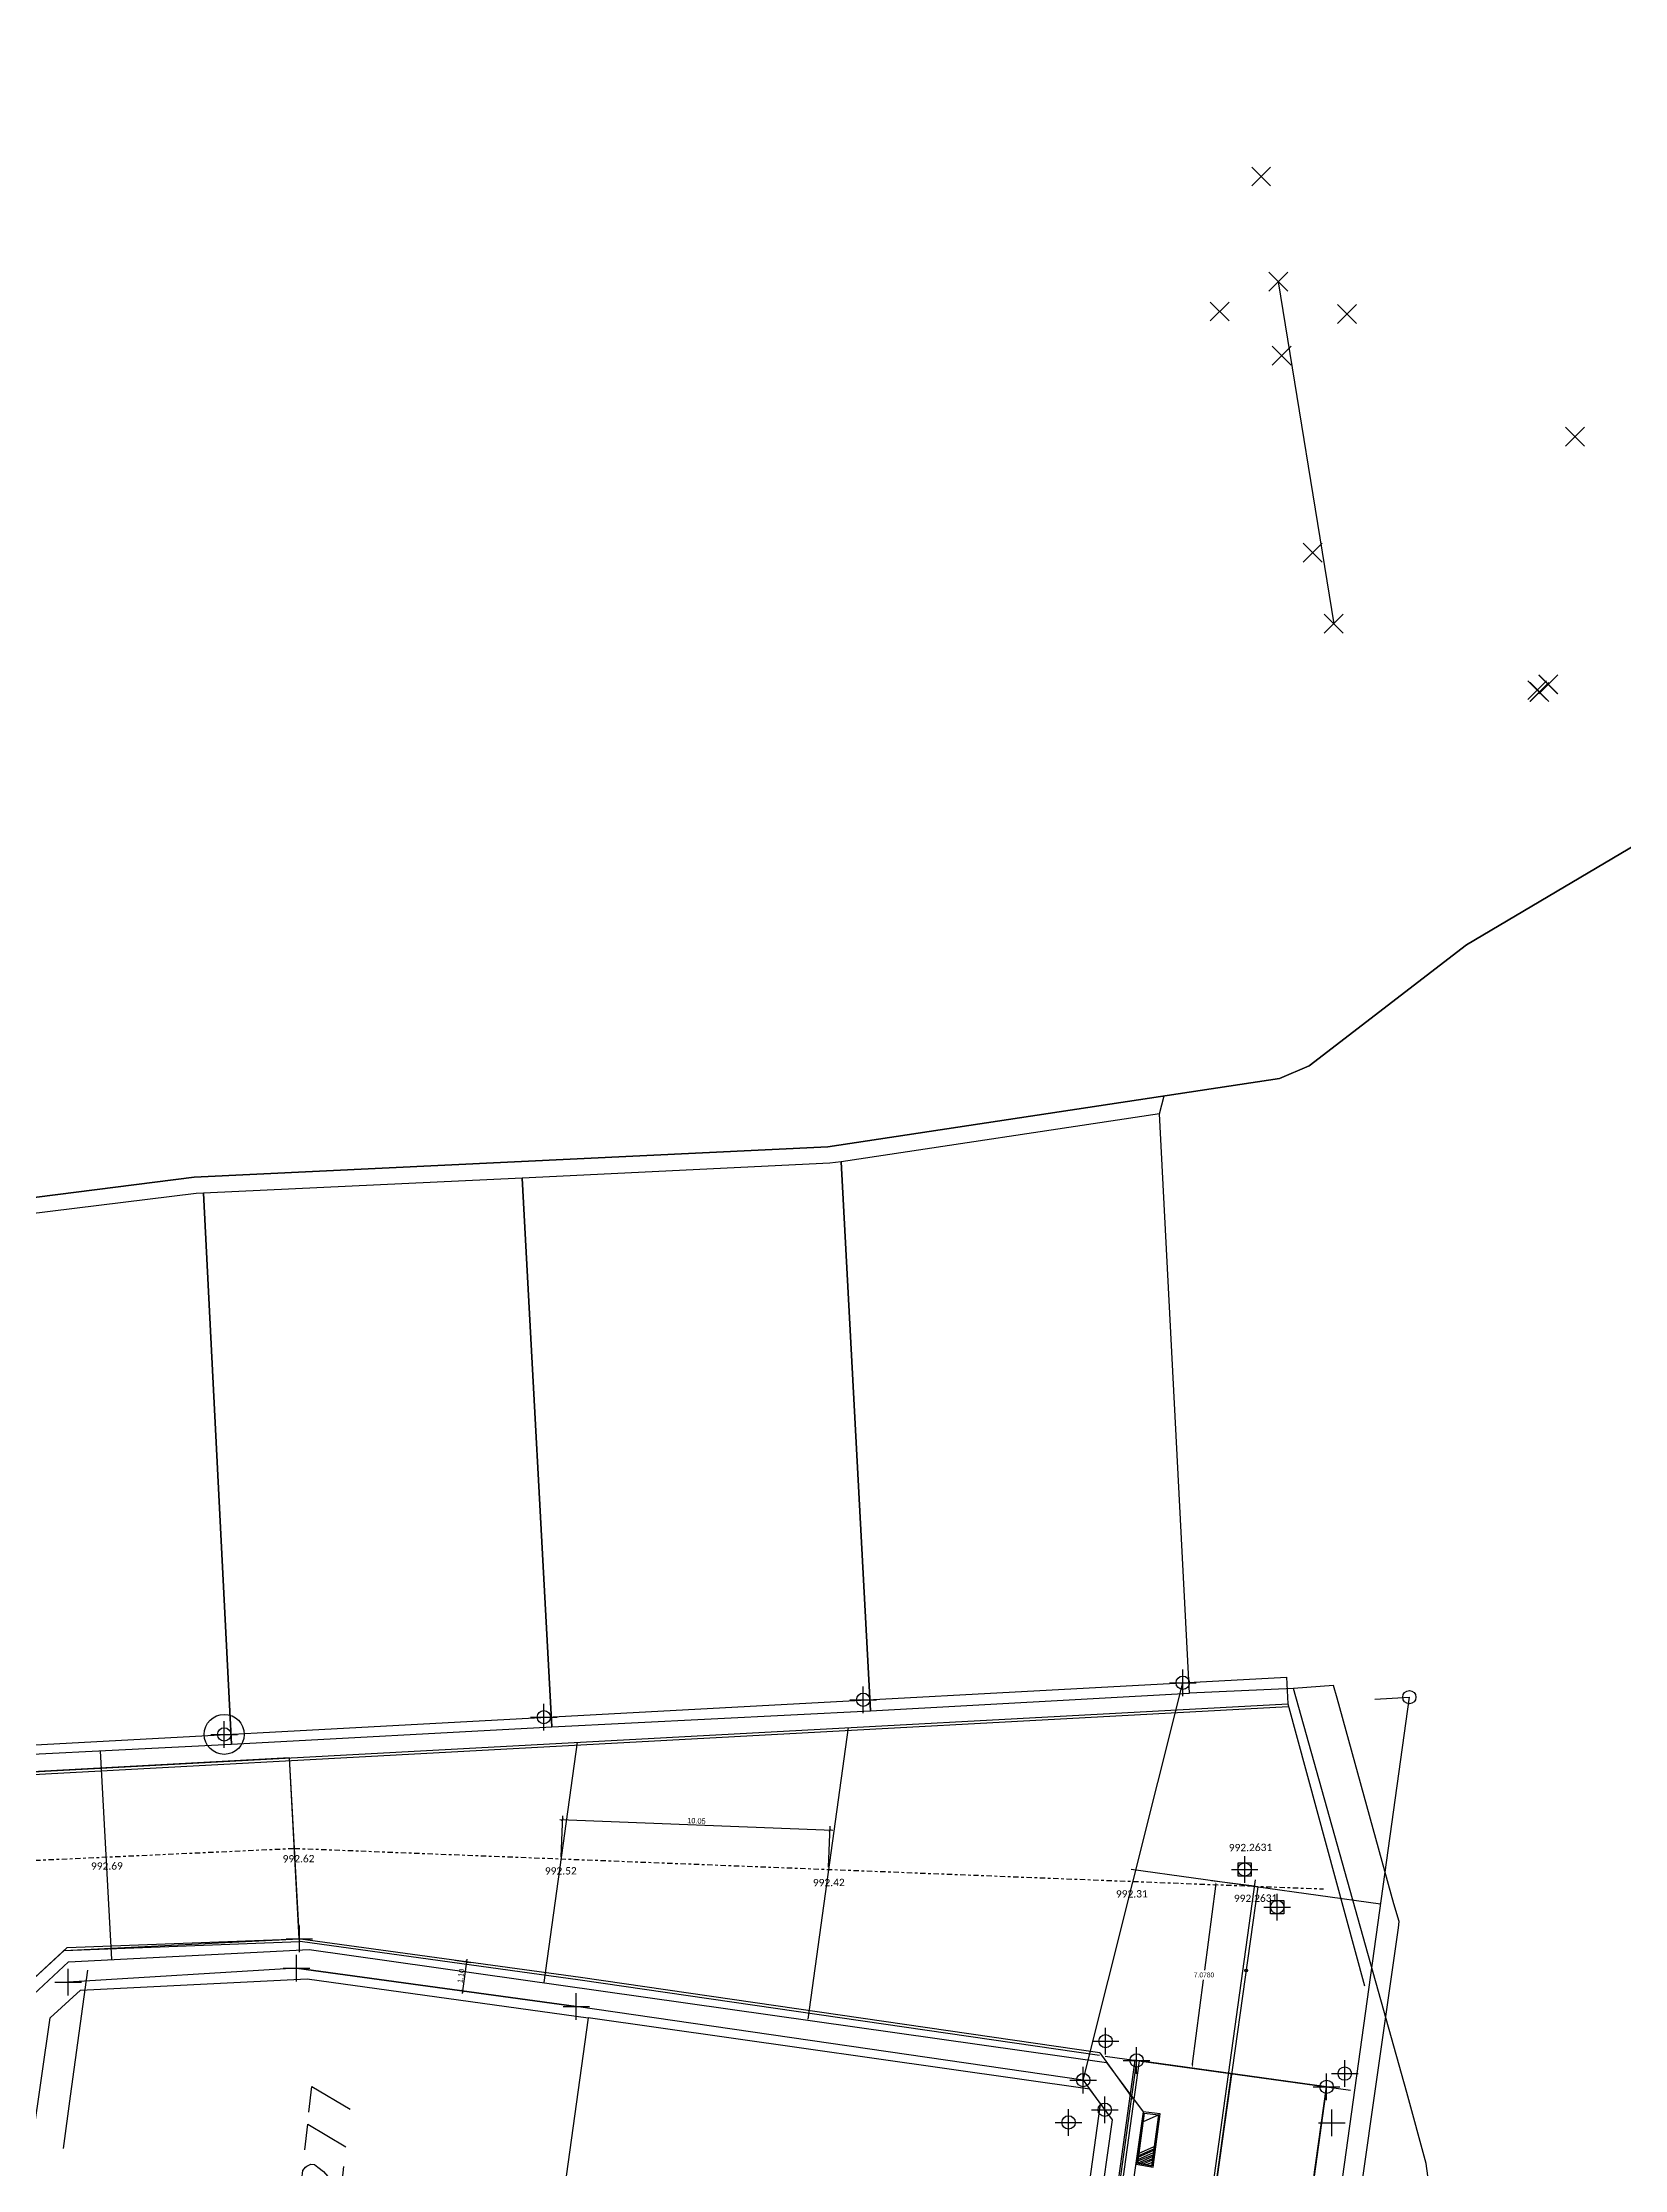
# Model space of a CAD drawing. Header units: metres. Extents: x -977055 to 805873, y -1033982 to 242021.
# Drawn here: x 1029.4 to 1088.8, y 1137.3 to 1217.1 of the extents above; entities that cross this region are included whole.
import ezdxf

# ---------------------------------------------------------------- set-up
doc = ezdxf.new("R2010")
doc.units = ezdxf.units.M
doc.header["$PDMODE"] = 32
doc.header["$PDSIZE"] = 1.5
doc.linetypes.add('CENTRO1', pattern=[0.44, 0.2, -0.08, 0.08, -0.08])
for name, color, linetype in [('12-CONDICIONES EXISTENTES', 2, 'Continuous'), ('C-ROAD', 7, 'Continuous'), ('C-ROAD-CNTR-N', 92, 'Continuous'), ('C-ROAD-PROF-TEXT', 11, 'Continuous'), ('C-ROAD-STAN', 11, 'Continuous'), ('NIVEL BORDILLO', 6, 'Continuous'), ('PUNTOS V', 4, 'Continuous'), ('V-NODE', 1, 'Continuous'), ('V-SITE-VEGE', 80, 'Continuous')]:
    doc.layers.add(name, color=color, linetype=linetype)
doc.layers.add('PDF2_area escolar', color=7, linetype='Continuous', true_color=0x989898)
doc.layers.add('PDF_Geometry', color=7, linetype='Continuous', true_color=0x797979)
doc.layers.get('PDF2_area escolar').off()
doc.styles.add('CITY2', font='stylu.ttf', dxfattribs={"height": 0.2})
doc.styles.add('MtXpl_Calibri', font='calibri.ttf')
doc.styles.get("Standard").update_dxf_attribs({"font": 'arial.ttf'})
doc.dimstyles.new('COTAS2', dxfattribs={"dimtxt": 0.02, "dimasz": 0.1, "dimexe": 0.15, "dimexo": 0.08, "dimgap": 0.05, "dimtad": 1, "dimzin": 0, "dimdsep": 46, "dimtxsty": 'CITY2', "dimblk": 'ARCHTICK', "dimcen": 1, "dimdle": 0.1, "dimclrd": 1, "dimclre": 1, "dimclrt": 2, "dimadec": 0, "dimazin": 0, "dimtfac": 1, "dimtofl": 0, "dimtmove": 0, "dimatfit": 3, "dimldrblk": 'ARCHTICK', "dimfxl": 0.18, "dimtolj": 1, "dimtzin": 0, "dimarcsym": 0})

# ---------------------------------------------------------------- blocks, each defined once
blk = doc.blocks.new('base')
at = {"layer": 'PDF_Geometry', "lineweight": 25, "extrusion": (-0.000787417, 0.063364, 0.99799), "elevation": 0.026}
for points in [[(-314.355, -197.288), (-299.601, -195.681), (-292.744, -194.188), (-282.663, -192.111), (-274.476, -190.361), (-258.037, -185.154), (-248.029, -180.61), (-240.539, -177.71), (-228.643, -174.042), (-222.733, -172.714), (-217.384, -171.04), (-209.935, -169.248), (-202.16, -164.759), (-196.196, -160.284), (-195.073, -159.817), (-178.095, -157.457), (-154.298, -156.614), (-136.667, -154.611), (-124.436, -153.164), (-118.066, -151.474), (-100.79, -146.646), (-80.955, -140.967), (-73.385, -139.328), (-61.694, -135.822), (-40.504, -131.604), (-37.727, -130.872), (-17.661, -129.441), (1.311, -127.461), (21.092, -124.929), (41.006, -122.83), (47.376, -123.458), (63.592, -123.186), (81.402, -124.312), (85.639, -96.072), (88.705, -66.393), (92.811, -40.781), (97.16, -22.386), (100.596, -1.562), (102.483, 8.32), (109.691, 37.361), (117.528, 76.62), (126.217, 115.638), (131.513, 149.592), (134.682, 173.973), (136.916, 195.591), (139.956, 229.678), (141.558, 250.676), (142.614, 271.37), (143.252, 283.21), (147.066, 312.938), (152.58, 355.631), (153.554, 396.042), (150.869, 418.02), (151.777, 438.639), (150.959, 458.028), (151.777, 438.639), (150.869, 418.02), (153.554, 396.042), (152.58, 355.631), (147.066, 312.938), (143.252, 283.21), (142.614, 271.37), (141.558, 250.676), (139.956, 229.678), (136.916, 195.591), (134.682, 173.973), (131.513, 149.592), (126.217, 115.638), (117.528, 76.62), (109.691, 37.361), (102.483, 8.32), (100.596, -1.562), (97.16, -22.386), (92.811, -40.781), (88.705, -66.393), (85.639, -96.072), (81.402, -124.312), (63.592, -123.186), (47.376, -123.458), (41.006, -122.83), (21.092, -124.929), (1.311, -127.461), (-17.661, -129.441), (-37.727, -130.872), (-40.504, -131.604), (-61.694, -135.822), (-73.385, -139.328), (-80.955, -140.967), (-100.79, -146.646), (-118.066, -151.474), (-124.436, -153.164), (-136.667, -154.611), (-154.298, -156.614), (-178.095, -157.457), (-195.073, -159.817), (-196.196, -160.284), (-202.16, -164.759), (-209.935, -169.248), (-217.384, -171.04), (-222.733, -172.714), (-228.643, -174.042), (-240.539, -177.71), (-248.029, -180.61), (-258.037, -185.154), (-274.476, -190.361), (-282.663, -192.111), (-292.744, -194.188), (-299.601, -195.681), (-314.355, -197.288), (-312.178, -178.446), (-309.146, -157.898), (-306.876, -132.899), (-305.823, -118.002), (-298.643, -78.802), (-291.055, -45.077), (-282.252, -15.116), (-275.645, 10.473), (-270.319, 33.898), (-263.825, 63.164), (-258.15, 86.408), (-284.424, 123.888)], [(-212.717, -13.755), (-225.054, -11.852), (-224.271, -6.892), (-226.643, -6.56), (-224.271, -6.892), (-225.054, -11.852), (-212.717, -13.755), (-212.402, -16.529), (-210.533, -31.037), (-208.664, -45.544), (-208.205, -49.819), (-207.573, -57.268), (-206.945, -64.763), (-206.131, -70.704), (-205.316, -76.645), (-202.67, -97.785), (-200.074, -118.964), (-199.377, -121.645), (-195.323, -136.879), (-191.412, -136.748), (-190.561, -158.552), (-190.735, -159.226), (-195.073, -159.817), (-196.196, -160.284), (-202.16, -164.759), (-209.935, -169.248), (-213.277, -170.051), (-213.359, -169.577), (-218.448, -150.23), (-210.166, -148.075), (-219.749, -78.662), (-229.377, -9.244), (-211.582, -137.888)], [(-183.278, -24.583), (-189.381, -23.662), (-189.487, -24.159), (-189.624, -24.143), (-189.441, -23.005), (-188.857, -19.32), (-188.78, -18.68), (-182.363, -19.685), (-199.15, -127.84), (-199.177, -128.068), (-198.98, -128.741), (-196.947, -136.498), (-196.819, -136.977), (-195.323, -136.879)], [(-149.925, -126.861), (-149.215, -122.124), (-148.932, -120.164)], [(-158.172, -121.416), (-158.288, -122.376), (-159.713, -121.508)], [(-189.512, -120.979), (-189.241, -119.11), (-189.784, -118.998), (-190.061, -120.912), (-189.474, -120.659)], [(-158.001, -119.999), (-158.117, -120.959), (-159.543, -120.091)], [(-189.241, -119.11), (-189.828, -119.364)], [(-189.252, -119.201), (-189.833, -119.41)], [(-189.257, -119.247), (-189.844, -119.501)], [(-189.268, -119.339), (-189.856, -119.592)], [(-189.274, -119.384), (-189.861, -119.638)], [(-189.285, -119.476), (-189.872, -119.73)], [(-189.332, -119.099), (-189.817, -119.273)], [(-189.469, -119.083), (-189.811, -119.227)], [(-158.202, -118.584), (-158.11, -118.595), (-157.984, -118.702), (-157.944, -118.754), (-157.869, -118.902), (-157.908, -119.222), (-158.016, -119.348), (-158.067, -119.388), (-158.215, -119.463), (-158.352, -119.446), (-158.478, -119.339), (-158.69, -119.174), (-159.339, -118.4), (-159.455, -119.36)], [(-189.607, -119.066), (-189.8, -119.135)], [(-189.692, -119.009), (-189.789, -119.044)]]:
    blk.add_lwpolyline(points, dxfattribs=at)
for points in [[(-178.583, -156.888), (-179.434, -136.243), (-191.412, -136.748), (-190.561, -158.552)], [(-154.643, -156.016), (-155.438, -135.285), (-167.462, -135.784), (-166.61, -156.429)], [(-166.61, -156.429), (-167.462, -135.784), (-179.434, -136.243), (-178.583, -156.888), (-178.16, -156.846)], [(-140.734, -154.492), (-143.465, -134.827), (-155.438, -135.285), (-154.643, -156.016), (-154.363, -156.004)], [(-158.259, -127.526), (-188.122, -122.908), (-189.472, -121.03), (-173.08, -15.378), (-171.202, -14.027), (-132.739, -20.006), (-131.388, -21.885), (-147.503, -125.622), (-149.221, -127.178)], [(-168.692, -124.832), (-166.889, -112.946), (-147.089, -116.027), (-148.505, -125.084), (-149.648, -126.106), (-158.172, -126.424)], [(-186.644, -109.871), (-188.326, -120.751), (-187.492, -121.917), (-168.692, -124.832), (-166.889, -112.946)], [(-189.472, -121.03), (-189.19, -119.07), (-189.824, -118.947), (-190.112, -120.953)], [(-189.784, -118.998), (-189.241, -119.11), (-189.512, -120.979), (-190.061, -120.912)]]:
    blk.add_lwpolyline(points, close=True, dxfattribs=at)
blk = doc.blocks.new('*U3056')
at = {"color": 0, "linetype": 'ByBlock', "lineweight": -2, "transparency": 16777216}
for p, q in [((-1, 0), (1, 0)), ((0, -1), (0, 1))]:
    blk.add_line(p, q, dxfattribs=at)
blk.add_circle((0, 0), 0.5, dxfattribs=at)
blk = doc.blocks.new('*U3233', base_point=(1036.209, 1153.637, 993.906))
at = {"layer": 'V-NODE', "color": 90, "lineweight": -2, "xscale": 0.5, "yscale": 0.5, "zscale": 0.5}
blk.add_blockref('*U3056', (1036.209, 1153.637, 993.906), dxfattribs=at)
blk = doc.blocks.new('*U3236', base_point=(1048.204, 1154.285, 993.648))
at = {"layer": 'V-NODE', "color": 90, "lineweight": -2, "xscale": 0.5, "yscale": 0.5, "zscale": 0.5}
blk.add_blockref('*U3056', (1048.204, 1154.285, 993.648), dxfattribs=at)
blk = doc.blocks.new('*U3239', base_point=(1060.19, 1154.936, 993.392))
at = {"layer": 'V-NODE', "color": 90, "lineweight": -2, "xscale": 0.5, "yscale": 0.5, "zscale": 0.5}
blk.add_blockref('*U3056', (1060.19, 1154.936, 993.392), dxfattribs=at)
blk = doc.blocks.new('*U3242', base_point=(1072.184, 1155.575, 992.849))
at = {"layer": 'V-NODE', "color": 90, "lineweight": -2, "xscale": 0.5, "yscale": 0.5, "zscale": 0.5}
blk.add_blockref('*U3056', (1072.184, 1155.575, 992.849), dxfattribs=at)
blk = doc.blocks.new('*U3245', base_point=(1069.257, 1139.552, 993.606))
at = {"layer": 'V-NODE', "color": 90, "lineweight": -2, "xscale": 0.5, "yscale": 0.5, "zscale": 0.5}
blk.add_blockref('*U3056', (1069.257, 1139.552, 993.606), dxfattribs=at)
blk = doc.blocks.new('*U3248', base_point=(1069.257, 1139.554, 993.958))
at = {"layer": 'V-NODE', "color": 90, "lineweight": -2, "xscale": 0.5, "yscale": 0.5, "zscale": 0.5}
blk.add_blockref('*U3056', (1069.257, 1139.554, 993.958), dxfattribs=at)
blk = doc.blocks.new('*U3251', base_point=(1068.451, 1140.667, 993.96))
at = {"layer": 'V-NODE', "color": 90, "lineweight": -2, "xscale": 0.5, "yscale": 0.5, "zscale": 0.5}
blk.add_blockref('*U3056', (1068.451, 1140.667, 993.96), dxfattribs=at)
blk = doc.blocks.new('*U3817')
at = {"color": 0, "linetype": 'ByBlock', "lineweight": -2, "transparency": 16777216}
for p, q in [((-1, 0), (1, 0)), ((0, -1), (0, 1))]:
    blk.add_line(p, q, dxfattribs=at)
blk = doc.blocks.new('*U3892', base_point=(1030.346, 1144.345, 994.543))
at = {"layer": 'V-NODE', "color": 4, "lineweight": -2, "xscale": 0.5, "yscale": 0.5, "zscale": 0.5}
blk.add_blockref('*U3817', (1030.346, 1144.345, 994.543), dxfattribs=at)
blk = doc.blocks.new('*U3895', base_point=(1038.921, 1144.87, 994.381))
at = {"layer": 'V-NODE', "color": 4, "lineweight": -2, "xscale": 0.5, "yscale": 0.5, "zscale": 0.5}
blk.add_blockref('*U3817', (1038.921, 1144.87, 994.381), dxfattribs=at)
blk = doc.blocks.new('*U3898', base_point=(1039.028, 1145.966, 994.435))
at = {"layer": 'V-NODE', "color": 4, "lineweight": -2, "xscale": 0.5, "yscale": 0.5, "zscale": 0.5}
blk.add_blockref('*U3817', (1039.028, 1145.966, 994.435), dxfattribs=at)
blk = doc.blocks.new('*U3901', base_point=(1039.028, 1145.966, 994.435))
at = {"layer": 'V-NODE', "color": 4, "lineweight": -2, "xscale": 0.5, "yscale": 0.5, "zscale": 0.5}
blk.add_blockref('*U3817', (1039.028, 1145.966, 994.435), dxfattribs=at)
blk = doc.blocks.new('*U3904', base_point=(1049.424, 1143.424, 994.376))
at = {"layer": 'V-NODE', "color": 4, "lineweight": -2, "xscale": 0.5, "yscale": 0.5, "zscale": 0.5}
blk.add_blockref('*U3817', (1049.424, 1143.424, 994.376), dxfattribs=at)
blk = doc.blocks.new('_ArchTick')
at = {"color": 0, "linetype": 'ByBlock', "const_width": 0.15}
blk.add_lwpolyline([(-0.5, -0.5), (0.5, 0.5)], dxfattribs=at)
blk = doc.blocks.new('*D3906')
at = {"layer": 'Defpoints', "color": 0, "transparency": 16777216}
for p in [(1058.946, 1150.042), (1048.848, 1148.967, 994.299), (1058.888, 1148.572, 994.299)]:
    blk.add_point(p, dxfattribs=at)
at = {"layer": 'PUNTOS V', "color": 1, "lineweight": -2, "transparency": 16777216}
blk.add_line((1048.806, 1150.441), (1059.046, 1150.038), dxfattribs=at)
at = {"layer": 'PUNTOS V', "color": 1, "linetype": 'Continuous', "lineweight": -2, "transparency": 16777216}
for p, q in [((1048.851, 1149.047), (1048.912, 1150.587)), ((1058.891, 1148.651), (1058.952, 1150.191))]:
    blk.add_line(p, q, dxfattribs=at)
at = {"layer": 'PUNTOS V', "color": 1, "lineweight": -2, "transparency": 16777216, "xscale": 0.1, "yscale": 0.1, "zscale": 0.1}
for p, rotation in [((1048.906, 1150.437), 177.742570869275), ((1058.946, 1150.042), 357.742570869275)]:
    blk.add_blockref('_ArchTick', p, dxfattribs=dict(at, rotation=rotation))
at = {"layer": 'PUNTOS V', "color": 2, "transparency": 16777216, "insert": (1053.932, 1150.394), "char_height": 0.2, "attachment_point": 5, "rotation": 357.74257, "style": 'CITY2'}
blk.add_mtext('\\A1;10.05', dxfattribs=at)
blk = doc.blocks.new('*U4025')
at = {"color": 0, "linetype": 'ByBlock', "lineweight": -2, "transparency": 16777216}
for p, q in [((-1, 0), (1, 0)), ((0, -1), (0, 1))]:
    blk.add_line(p, q, dxfattribs=at)
blk = doc.blocks.new('*U4175', base_point=(1077.78, 1139.06, 993.6))
at = {"layer": 'V-NODE', "color": 5, "lineweight": -2, "xscale": 0.5, "yscale": 0.5, "zscale": 0.5}
blk.add_blockref('*U4025', (1077.78, 1139.06, 993.6), dxfattribs=at)
blk = doc.blocks.new('*U4777')
at = {"color": 0, "linetype": 'ByBlock', "lineweight": -2, "transparency": 16777216}
for p, q in [((-1, 0), (1, 0)), ((0, -1), (0, 1))]:
    blk.add_line(p, q, dxfattribs=at)
blk.add_lwpolyline([(-0.5, -0.5), (-0.5, 0.5), (0.5, 0.5), (0.5, -0.5)], close=True, dxfattribs=at)
blk.add_circle((0, 0), 0.5, dxfattribs=at)
blk = doc.blocks.new('*U4810', base_point=(1075.732, 1147.16, 989.39))
at = {"layer": 'V-NODE', "color": 3, "lineweight": -2, "xscale": 0.5, "yscale": 0.5, "zscale": 0.5}
blk.add_blockref('*U4777', (1075.732, 1147.16, 989.39), dxfattribs=at)
blk = doc.blocks.new('*U4813', base_point=(1074.508, 1148.568, 990.19))
at = {"layer": 'V-NODE', "color": 3, "lineweight": -2, "xscale": 0.5, "yscale": 0.5, "zscale": 0.5}
blk.add_blockref('*U4777', (1074.508, 1148.568, 990.19), dxfattribs=at)
blk = doc.blocks.new('*D4859')
at = {"color": 1, "linetype": 'Continuous', "lineweight": -2, "transparency": 16777216}
for p, q in [((1044.864, 1145.162), (1045.466, 1145.079)), ((1044.714, 1144.072), (1045.316, 1143.99))]:
    blk.add_line(p, q, dxfattribs=at)
at = {"color": 1, "lineweight": -2, "transparency": 16777216}
blk.add_line((1045.154, 1143.911), (1045.331, 1145.199), dxfattribs=at)
at = {"layer": 'Defpoints', "color": 0, "transparency": 16777216}
for p in [(1044.785, 1145.173, 993.96), (1045.317, 1145.1), (1044.635, 1144.083, 993.96)]:
    blk.add_point(p, dxfattribs=at)
at = {"color": 1, "lineweight": -2, "transparency": 16777216, "xscale": 0.1, "yscale": 0.1, "zscale": 0.1}
for p, rotation in [((1045.317, 1145.1), 82.16108582264289), ((1045.167, 1144.01), 262.1610858226429)]:
    blk.add_blockref('_ArchTick', p, dxfattribs=dict(at, rotation=rotation))
at = {"color": 2, "transparency": 16777216, "insert": (1045.09, 1144.576), "char_height": 0.2, "attachment_point": 5, "rotation": 82.16109, "style": 'CITY2'}
blk.add_mtext('\\A1;1.10', dxfattribs=at)
blk = doc.blocks.new('*U4939')
at = {"color": 0, "linetype": 'ByBlock', "lineweight": -2, "transparency": 16777216}
for p, q in [((-1, 0), (1, 0)), ((0, -1), (0, 1))]:
    blk.add_line(p, q, dxfattribs=at)
blk.add_circle((0, 0), 0.5, dxfattribs=at)
blk = doc.blocks.new('*U5252')
at = {"layer": 'C-ROAD-CNTR-N', "color": 92, "linetype": 'Continuous', "lineweight": -3}
blk.add_line((1035.324, 863.717), (1074.019, 1140.909), dxfattribs=at)
blk = doc.blocks.new('*U5591')
at = {"color": 0, "linetype": 'ByBlock', "lineweight": -2, "transparency": 16777216}
for p, q in [((-0.71, -0.71), (0.71, 0.71)), ((-0.71, 0.71), (0.71, -0.71))]:
    blk.add_line(p, q, dxfattribs=at)
blk = doc.blocks.new('*U5608', base_point=(1086.906, 1202.327, 989.464))
at = {"layer": 'V-NODE', "lineweight": -2, "xscale": 0.5, "yscale": 0.5, "zscale": 0.5}
blk.add_blockref('*U5591', (1086.906, 1202.327, 989.464), dxfattribs=at)
blk = doc.blocks.new('*U5611', base_point=(1078.35, 1206.927, 988.575))
at = {"layer": 'V-NODE', "lineweight": -2, "xscale": 0.5, "yscale": 0.5, "zscale": 0.5}
blk.add_blockref('*U5591', (1078.35, 1206.927, 988.575), dxfattribs=at)
blk = doc.blocks.new('*U5614', base_point=(1073.571, 1207.025, 988.737))
at = {"layer": 'V-NODE', "lineweight": -2, "xscale": 0.5, "yscale": 0.5, "zscale": 0.5}
blk.add_blockref('*U5591', (1073.571, 1207.025, 988.737), dxfattribs=at)
blk = doc.blocks.new('*U5617', base_point=(1075.905, 1205.371, 988.994))
at = {"layer": 'V-NODE', "lineweight": -2, "xscale": 0.5, "yscale": 0.5, "zscale": 0.5}
blk.add_blockref('*U5591', (1075.905, 1205.371, 988.994), dxfattribs=at)
blk = doc.blocks.new('*U5620', base_point=(1077.067, 1197.972, 989.033))
at = {"layer": 'V-NODE', "lineweight": -2, "xscale": 0.5, "yscale": 0.5, "zscale": 0.5}
blk.add_blockref('*U5591', (1077.067, 1197.972, 989.033), dxfattribs=at)
blk = doc.blocks.new('*U5623', base_point=(1077.854, 1195.308, 983.13))
at = {"layer": 'V-NODE', "lineweight": -2, "xscale": 0.5, "yscale": 0.5, "zscale": 0.5}
blk.add_blockref('*U5591', (1077.854, 1195.308, 983.13), dxfattribs=at)
blk = doc.blocks.new('*U5626', base_point=(1075.772, 1208.141, 985.01))
at = {"layer": 'V-NODE', "lineweight": -2, "xscale": 0.5, "yscale": 0.5, "zscale": 0.5}
blk.add_blockref('*U5591', (1075.772, 1208.141, 985.01), dxfattribs=at)
blk = doc.blocks.new('*U5629', base_point=(1077.854, 1195.308, 985.13))
at = {"layer": 'V-NODE', "lineweight": -2, "xscale": 0.5, "yscale": 0.5, "zscale": 0.5}
blk.add_blockref('*U5591', (1077.854, 1195.308, 985.13), dxfattribs=at)
blk = doc.blocks.new('*U5632', base_point=(1075.131, 1212.089, 984.99))
at = {"layer": 'V-NODE', "lineweight": -2, "xscale": 0.5, "yscale": 0.5, "zscale": 0.5}
blk.add_blockref('*U5591', (1075.131, 1212.089, 984.99), dxfattribs=at)
blk = doc.blocks.new('*U5635', base_point=(1085.491, 1192.816, 990.906))
at = {"layer": 'V-NODE', "lineweight": -2, "xscale": 0.5, "yscale": 0.5, "zscale": 0.5}
blk.add_blockref('*U5591', (1085.491, 1192.816, 990.906), dxfattribs=at)
blk = doc.blocks.new('*U5638', base_point=(1085.577, 1192.747, 990.81))
at = {"layer": 'V-NODE', "lineweight": -2, "xscale": 0.5, "yscale": 0.5, "zscale": 0.5}
blk.add_blockref('*U5591', (1085.577, 1192.747, 990.81), dxfattribs=at)
blk = doc.blocks.new('*U5641', base_point=(1085.578, 1192.748, 990.924))
at = {"layer": 'V-NODE', "lineweight": -2, "xscale": 0.5, "yscale": 0.5, "zscale": 0.5}
blk.add_blockref('*U5591', (1085.578, 1192.748, 990.924), dxfattribs=at)
blk = doc.blocks.new('*U5644', base_point=(1085.573, 1192.749, 990.923))
at = {"layer": 'V-NODE', "lineweight": -2, "xscale": 0.5, "yscale": 0.5, "zscale": 0.5}
blk.add_blockref('*U5591', (1085.573, 1192.749, 990.923), dxfattribs=at)
blk = doc.blocks.new('*U5647', base_point=(1085.902, 1193.027, 993.984))
at = {"layer": 'V-NODE', "lineweight": -2, "xscale": 0.5, "yscale": 0.5, "zscale": 0.5}
blk.add_blockref('*U5591', (1085.902, 1193.027, 993.984), dxfattribs=at)
blk = doc.blocks.new('*U5650', base_point=(1085.903, 1193.027, 990.985))
at = {"layer": 'V-NODE', "lineweight": -2, "xscale": 0.5, "yscale": 0.5, "zscale": 0.5}
blk.add_blockref('*U5591', (1085.903, 1193.027, 990.985), dxfattribs=at)
blk = doc.blocks.new('*U5653', base_point=(1085.905, 1193.03, 990.985))
at = {"layer": 'V-NODE', "lineweight": -2, "xscale": 0.5, "yscale": 0.5, "zscale": 0.5}
blk.add_blockref('*U5591', (1085.905, 1193.03, 990.985), dxfattribs=at)

msp = doc.modelspace()

# ---------------------------------------------------------------- linework, layer by layer
at = {"color": 1}
for points, elevation in [([(1075.768, 1208.145), (1077.85, 1195.312)], 984.939), ([(1076.13239, 1154.78744), (1079.00537, 1144.2043)], 994.107), ([(1058.79045, 1031.93664), (1074.91357, 1148.186)], 998.308), ([(1038.67482, 863.26086), (1077.5849, 1140.41347), (1070.38537, 1141.41482), (1032.00229, 864.16055), (1038.67482, 863.26086)], 2006.05387), ([(1054.23407, 1032.56858), (1069.10183, 1139.76666)], 998.308)]:
    msp.add_lwpolyline(points, dxfattribs=dict(at, elevation=elevation))
at = {"color": 2}
msp.add_lwpolyline([(1006.47657, 1039.39), (1013.59468, 1038.3039), (1028.25455, 1143.7276), (1030.20492, 1145.53448), (1039.02616, 1145.96592), (1038.66008, 1152.75737), (1024.40007, 1151.98483), (1012.86861, 1149.03335), (1017.5654, 1150.23542), (1019.53599, 1144.07167), (1020.87063, 1142.90279), (1006.47657, 1039.39)], dxfattribs=at)
at = {"layer": '12-CONDICIONES EXISTENTES', "color": 1}
for p, q in [((1070.2493, 1148.5819), (1079.6031, 1147.27612)), ((1069.27396, 1141.5694), (1078.48529, 1140.28824))]:
    msp.add_line(p, q, dxfattribs=at)
for points, elevation in [([(1030.3175, 1145.63878), (1028.25455, 1143.7276)], 991.00429), ([(1030.20492, 1145.53448), (1039.02991, 1145.86599)], 994.43398), ([(1030.3175, 1145.63878), (1039.02616, 1145.96592)], 994.43398), ([(1038.91834, 1144.87037), (1030.346, 1144.345)], 994.63172)]:
    msp.add_lwpolyline(points, dxfattribs=dict(at, elevation=elevation))
msp.add_circle((1080.6884, 1155.03426, 0.003), 0.24827, dxfattribs=at)
msp.add_point((1036.209, 1153.637, 993.906), dxfattribs=at)
at = {"layer": 'C-ROAD-CNTR-N', "color": 92, "linetype": 'Continuous', "lineweight": -3}
for p, q in [((1080.6864, 1155.03626), (1063.57678, 1032.47337)), ((1074.99809, 1147.92141), (1035.32355, 863.71727)), ((1070.45354, 1141.40534), (1055.49584, 1034.25751)), ((1070.55259, 1141.39157), (1055.58915, 1034.20264)), ((1077.5849, 1140.41347), (1062.6267, 1033.26205))]:
    msp.add_line(p, q, dxfattribs=at)
at = {"layer": 'C-ROAD-STAN', "color": 11, "linetype": 'Continuous', "lineweight": -3}
msp.add_circle((1074.56195, 1144.78083, 0.003), 0.05, dxfattribs=at)
at = {"layer": 'NIVEL BORDILLO', "color": 2}
for p, q in [((1073.41304, 1147.94303), (1073.00586, 1144.79174)), ((1074.86421, 1147.93702), (1073.25759, 1148.14461)), ((1072.55217, 1141.28045), (1072.95935, 1144.43174)), ((1073.95722, 1140.91741), (1072.35059, 1141.125))]:
    msp.add_line(p, q, dxfattribs=at)
for points in [[(1073.38329, 1147.94687), (1073.44279, 1147.93919), (1073.4361, 1148.12155)], [(1072.52242, 1141.28429), (1072.58193, 1141.2766), (1072.52911, 1141.10193)]]:
    msp.add_solid(points, dxfattribs=at)
at = {"layer": 'PUNTOS V', "color": 1}
for p, q in [((1068.451, 1140.667, 993.96), (1072.184, 1155.575, 992.849)), ((1038.921, 1144.87, 994.38), (1049.424, 1143.424))]:
    msp.add_line(p, q, dxfattribs=at)
for points, elevation in [([(1024.247, 1152.978), (1076.07829, 1155.78597)], 994.107), ([(1076.07829, 1155.78597), (1076.13239, 1154.78744)], 994.107), ([(1079.38711, 1154.96376), (1080.6884, 1155.03426)], 994.299), ([(1012.86864, 1149.03324), (1024.40007, 1151.98483), (1076.13239, 1154.78744)], 994.299), ([(1012.89344, 1148.93635), (1024.41537, 1151.88551), (1076.13779, 1154.68758)], 994.299), ([(1049.45178, 1153.34201), (1048.20756, 1144.32362)], 994.299), ([(1059.62252, 1153.89301), (1058.11373, 1142.95692)], 994.299), ([(1031.98986, 1145.1866), (1031.56533, 1153.02284)], 994.434), ([(1039.028, 1145.966), (1038.66008, 1152.75737)], 994.434), ([(1069.0553, 1141.58988), (1049.5639, 1144.41417), (1039.05739, 1145.86066)], 993.96), ([(1069.06964, 1141.68885), (1049.57789, 1144.51319), (1039.07103, 1145.95972)], 993.96), ([(1068.451, 1140.667), (1049.424, 1143.424), (1038.921, 1144.87)], 993.96), ([(1069.06964, 1141.68885), (1070.32572, 1139.95121)], 993.96), ([(1068.451, 1140.667), (1069.10183, 1139.76666)], 993.96)]:
    msp.add_lwpolyline(points, dxfattribs=dict(at, elevation=elevation))
at = {"layer": 'PUNTOS V', "color": 2, "linetype": 'CENTRO1', "elevation": 994.299}
msp.add_lwpolyline([(1013.66954, 1145.90422), (1024.62022, 1148.70768), (1038.84404, 1149.36168), (1077.46309, 1147.83932)], dxfattribs=at)

# ---------------------------------------------------------------- block references
at = {"layer": 'C-ROAD', "color": 7, "linetype": 'Continuous', "lineweight": -3}
msp.add_blockref('*U5252', (0, 0), dxfattribs=at)
at = {"layer": 'PDF2_area escolar'}
msp.add_blockref('base', (882.736, 1016.336, 999.038), dxfattribs=at)
at = {"layer": 'V-NODE'}
for name, p in [('*U5632', (1075.127, 1212.093, 984.919)), ('*U5626', (1075.768, 1208.145, 984.939)), ('*U5614', (1073.567, 1207.029, 988.666)), ('*U5611', (1078.346, 1206.931, 988.504)), ('*U5617', (1075.901, 1205.375, 988.923)), ('*U5608', (1086.902, 1202.331, 989.393)), ('*U5620', (1077.063, 1197.976, 988.962)), ('*U5623', (1077.85, 1195.312, 983.059)), ('*U5629', (1077.85, 1195.312, 985.059)), ('*U5635', (1085.487, 1192.82, 990.835)), ('*U5647', (1085.898, 1193.031, 993.913)), ('*U5650', (1085.899, 1193.031, 990.914)), ('*U5653', (1085.901, 1193.034, 990.914)), ('*U5644', (1085.569, 1192.753, 990.852)), ('*U5638', (1085.573, 1192.751, 990.739)), ('*U5641', (1085.574, 1192.752, 990.853)), ('*U3242', (1072.184, 1155.575, 992.849)), ('*U3239', (1060.19, 1154.936, 993.392)), ('*U3233', (1036.209, 1153.637, 993.906)), ('*U3236', (1048.204, 1154.285, 993.648)), ('*U4813', (1074.508, 1148.568, 990.188)), ('*U4810', (1075.732, 1147.16, 989.388)), ('*U3251', (1068.451, 1140.667, 993.96)), ('*U3245', (1069.257, 1139.552, 993.606)), ('*U3248', (1067.89797, 1139.07708, 993.958)), ('*U4175', (1077.782, 1139.058, 993.603))]:
    msp.add_blockref(name, p, dxfattribs=at)
at = {"layer": 'V-NODE', "color": 2, "lineweight": -2, "xscale": 0.5, "yscale": 0.5, "zscale": 0.5}
for p in [(1069.28732, 1142.12607, 993.55), (1070.4535, 1141.4053, 992.2631), (1078.26221, 1140.90899, 993.6), (1077.5849, 1140.4135, 992.2631)]:
    msp.add_blockref('*U4939', p, dxfattribs=at)
at = {"layer": 'V-SITE-VEGE'}
for name, p in [('*U3898', (1039.028, 1145.966, 994.434)), ('*U3901', (1039.028, 1145.966, 994.434)), ('*U3895', (1038.921, 1144.87, 994.38)), ('*U3892', (1030.346, 1144.345, 994.542)), ('*U3904', (1049.424, 1143.424, 994.375))]:
    msp.add_blockref(name, p, dxfattribs=at)

# ---------------------------------------------------------------- texts
at = {"layer": 'C-ROAD-PROF-TEXT', "style": 'MtXpl_Calibri'}
msp.add_text('992.2631', height=0.275001, rotation=0.5711077, dxfattribs=at).set_placement((1073.91344, 1149.24828))
at = {"layer": 'C-ROAD-PROF-TEXT', "color": 11, "linetype": 'Continuous', "lineweight": -3, "char_height": 0.3, "attachment_point": 8, "rotation": 0.5711077}
for s, insert in [('{\\fCalibri|b0|i0|c0|p34;\\H0.91667x;\\C256;992.69}', (1031.80723, 1148.55767, 994.434)), ('{\\fCalibri|b0|i0|c0|p34;\\H0.91667x;\\C256;992.62}', (1039.0005, 1148.8309)), ('{\\fCalibri|b0|i0|c0|p34;\\H0.91667x;\\C256;992.52}', (1048.84258, 1148.37509)), ('{\\fCalibri|b0|i0|c0|p34;\\H0.91667x;\\C256;992.42}', (1058.90074, 1147.93792)), ('{\\fCalibri|b0|i0|c0|p34;\\H0.91667x;\\C256;992.31}', (1070.2748, 1147.51334)), ('{\\fCalibri|b0|i0|c0|p34;\\H0.91667x;\\C256;992.2631}', (1074.9203, 1147.3479))]:
    msp.add_mtext(s, dxfattribs=dict(at, insert=insert))
at = {"layer": 'NIVEL BORDILLO', "color": 2, "insert": (1072.98261, 1144.61174), "char_height": 0.18, "attachment_point": 5}
msp.add_mtext('\\A1;7.0780', dxfattribs=at)

# ---------------------------------------------------------------- dimensions: what is measured, and where the dimension line sits
at = {"color": 1}
dim = msp.add_aligned_dim(p1=(1044.63483, 1144.08335, 993.96), p2=(1044.78486, 1145.17307, 993.96), distance=-0.53764, dimstyle='COTAS2', dxfattribs=at)
dim.commit()
dim.dimension.update_dxf_attribs({"geometry": '*D4859', "text_midpoint": (1045.09031, 1144.57583)})
at = {"layer": 'PUNTOS V', "color": 1}
dim = msp.add_aligned_dim(p1=(1048.84823, 1148.96732, 994.299), p2=(1058.88834, 1148.57154, 994.299), distance=1.47112, dimstyle='COTAS2', dxfattribs=at)
dim.commit()
dim.dimension.update_dxf_attribs({"geometry": '*D3906', "text_midpoint": (1053.93234, 1150.39434)})

doc.saveas('drawing.dxf')
